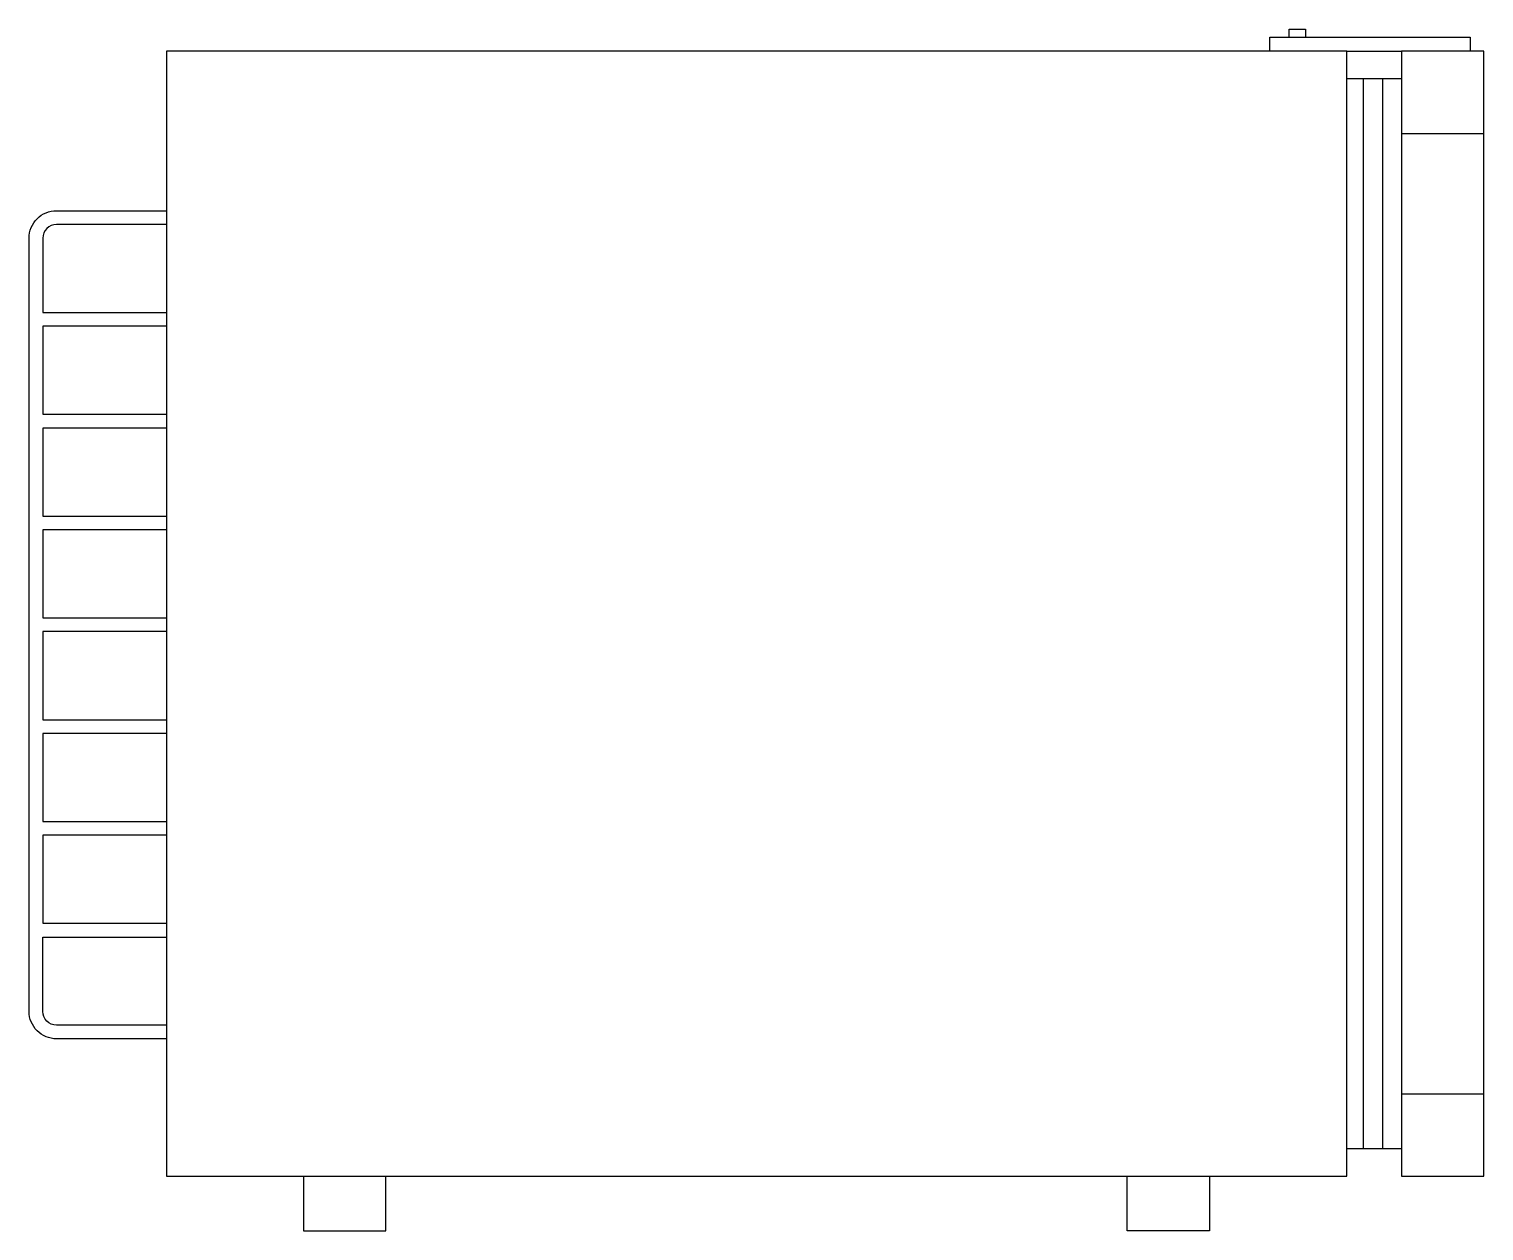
# Model space of a CAD drawing. Header units: millimetres. Extents: x -2996.976 to -2996.446, y 2881.362 to 2881.8.
import ezdxf

# ---------------------------------------------------------------- set-up
doc = ezdxf.new("R2010")
doc.units = ezdxf.units.MM
doc.header["$LTSCALE"] = 10
doc.layers.add('cozinha_geladeiras', color=2, linetype='Continuous')

msp = doc.modelspace()

# ---------------------------------------------------------------- linework, layer by layer
at = {"layer": 'cozinha_geladeiras', "color": 1}
for p, q in [((-2996.49597, 2881.79198), (-2996.47597, 2881.79198)), ((-2996.48992, 2881.78198), (-2996.48992, 2881.39198)), ((-2996.48295, 2881.78198), (-2996.48295, 2881.39198))]:
    msp.add_line(p, q, dxfattribs=at)
at = {"layer": 'cozinha_geladeiras'}
for p, q in [((-2996.44597, 2881.79198), (-2996.47597, 2881.79198)), ((-2996.47597, 2881.79198), (-2996.47597, 2881.38198)), ((-2996.44597, 2881.38198), (-2996.44597, 2881.79198)), ((-2996.49597, 2881.78198), (-2996.47597, 2881.78198)), ((-2996.47597, 2881.76198), (-2996.44597, 2881.76198)), ((-2996.47597, 2881.41198), (-2996.44597, 2881.41198)), ((-2996.49597, 2881.39198), (-2996.47597, 2881.39198)), ((-2996.47597, 2881.38198), (-2996.44597, 2881.38198))]:
    msp.add_line(p, q, dxfattribs=at)
at = {"layer": 'cozinha_geladeiras', "color": 1}
for points in [[(-2996.52397, 2881.79198), (-2996.52397, 2881.79698), (-2996.45097, 2881.79698), (-2996.45097, 2881.79198)], [(-2996.51697, 2881.79698), (-2996.51697, 2881.79998), (-2996.51097, 2881.79998), (-2996.51097, 2881.79698)], [(-2996.92597, 2881.69168), (-2996.97097, 2881.69168), (-2996.97097, 2881.65958), (-2996.92597, 2881.65958)], [(-2996.92597, 2881.65458), (-2996.97097, 2881.65458), (-2996.97097, 2881.62248), (-2996.92597, 2881.62248)], [(-2996.92597, 2881.61748), (-2996.97097, 2881.61748), (-2996.97097, 2881.58538), (-2996.92597, 2881.58538)], [(-2996.92597, 2881.58038), (-2996.97097, 2881.58038), (-2996.97097, 2881.54828), (-2996.92597, 2881.54828)], [(-2996.92597, 2881.54328), (-2996.97097, 2881.54328), (-2996.97097, 2881.51118), (-2996.92597, 2881.51118)], [(-2996.92597, 2881.50618), (-2996.97097, 2881.50618), (-2996.97097, 2881.47408), (-2996.92597, 2881.47408)]]:
    msp.add_lwpolyline(points, dxfattribs=at)
at = {"layer": 'cozinha_geladeiras'}
msp.add_lwpolyline([(-2996.49597, 2881.38198), (-2996.49597, 2881.79198), (-2996.92597, 2881.79198), (-2996.92597, 2881.38198)], close=True, dxfattribs=at)
at = {"layer": 'cozinha_geladeiras', "color": 1}
for points in [[(-2996.92597, 2881.43198), (-2996.96597, 2881.43198, -0.414214), (-2996.97597, 2881.44198), (-2996.97597, 2881.72378, -0.414214), (-2996.96597, 2881.73378), (-2996.92597, 2881.73378)], [(-2996.92597, 2881.72878), (-2996.96597, 2881.72878, 0.414214), (-2996.97097, 2881.72378), (-2996.97097, 2881.69668), (-2996.92597, 2881.69668)], [(-2996.92597, 2881.43698), (-2996.96597, 2881.43698, -0.414214), (-2996.97097, 2881.44198), (-2996.97097, 2881.46908), (-2996.92597, 2881.46908)]]:
    msp.add_lwpolyline(points, format="xyb", dxfattribs=at)
at = {"layer": 'cozinha_geladeiras'}
for points in [[(-2996.87597, 2881.38198), (-2996.87597, 2881.36198), (-2996.84597, 2881.36198), (-2996.84597, 2881.38198)], [(-2996.54597, 2881.38198), (-2996.54597, 2881.36198), (-2996.57597, 2881.36198), (-2996.57597, 2881.38198)]]:
    msp.add_lwpolyline(points, dxfattribs=at)

doc.saveas('drawing.dxf')
